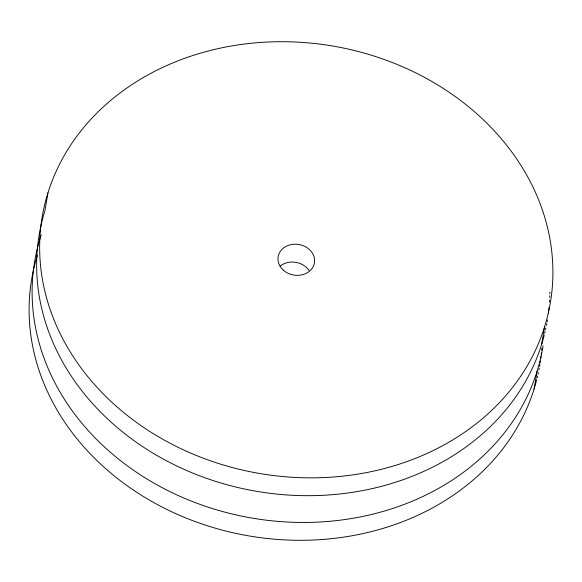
<?xml version="1.0" encoding="UTF-8"?>
<svg xmlns="http://www.w3.org/2000/svg" width="582" height="582" viewBox="0 0 582 582"><rect width="100%" height="100%" fill="white"/><g stroke="black" fill="none" stroke-linecap="round" stroke-linejoin="round"><path stroke-width="0.87" d="M47.942 192.875L44.923 210.72A257.673 216.831 9.6 0 0 234.233 486.639A257.673 216.831 9.6 0 0 544.279 335.021M534.058 389.125L537.077 371.28M541.602 344.515L544.621 326.669A257.673 216.831 9.6 0 0 228.137 46.575A257.673 216.831 9.6 0 0 116.087 406.076A257.673 216.831 9.6 0 0 544.621 326.669M539.259 368.159A257.673 216.831 9.6 0 1 538.917 369.941M538.372 372.596A257.673 216.831 9.6 0 1 537.994 374.364M537.586 376.125A257.673 216.831 9.6 0 1 537.171 377.878M536.735 379.631A257.673 216.831 9.6 0 1 226.689 531.25A257.673 216.831 9.6 0 1 37.379 255.331M541.827 348.414A257.673 216.831 9.6 0 1 541.682 350.211M541.435 352.918A257.673 216.831 9.6 0 1 541.245 354.722M541.034 356.519A257.673 216.831 9.6 0 1 540.809 358.316M540.438 361.015A257.673 216.831 9.6 0 1 540.169 362.804M539.885 364.594A257.673 216.831 9.6 0 1 539.579 366.376M543.05 345.853A257.673 216.831 9.6 0 1 237.558 515.252A257.673 216.831 9.6 0 1 41.213 234.924M280.211 266.069A18.406 15.488 9.6 0 1 309.071 270.514M546.804 323.556A257.673 216.831 9.6 0 1 546.462 325.331M545.916 327.986A257.673 216.831 9.6 0 1 545.538 329.754M545.138 331.514A257.673 216.831 9.6 0 1 544.716 333.275M549.874 292.099A257.673 216.831 9.6 0 1 549.845 293.895M549.801 295.692A257.673 216.831 9.6 0 1 549.735 297.497M549.604 300.196A257.673 216.831 9.6 0 1 549.503 302M549.066 307.412A257.673 216.831 9.6 0 1 548.79 310.111M548.579 311.908A257.673 216.831 9.6 0 1 548.36 313.713M547.429 319.984A257.673 216.831 9.6 0 1 547.124 321.773M283.412 270.223A18.406 15.488 9.6 0 0 314.018 264.555A18.406 15.488 9.6 0 0 291.415 244.549A18.406 15.488 9.6 0 0 283.412 270.223"/></g></svg>
